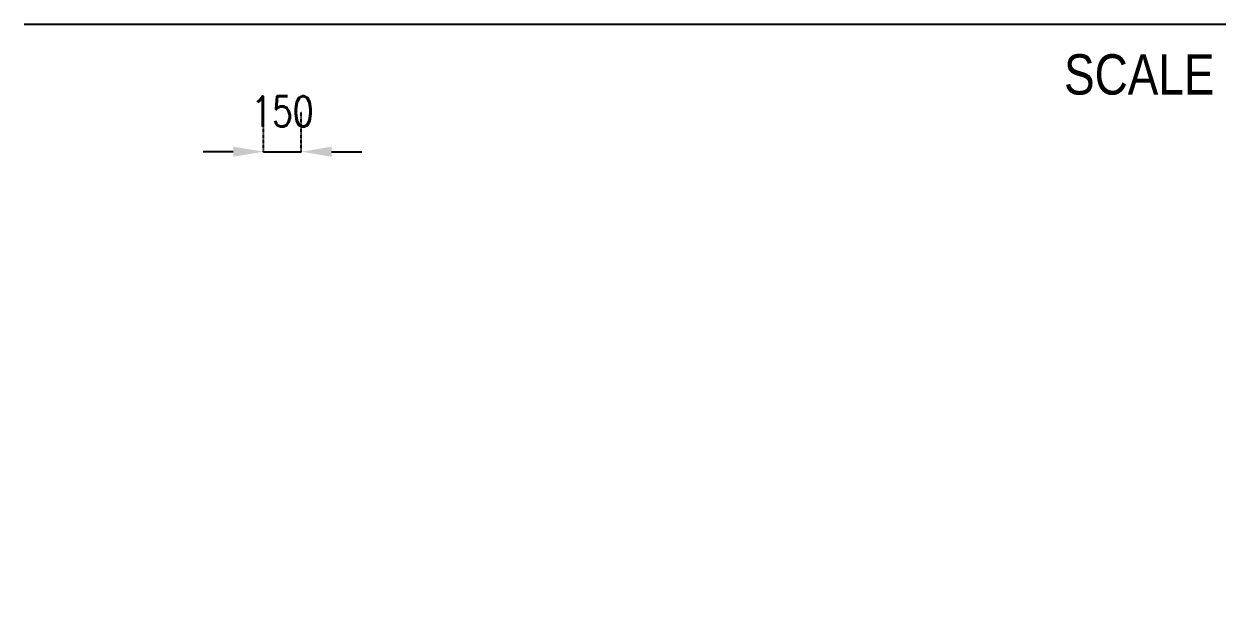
# Model space of a CAD drawing. Header units: millimetres. Extents: x -2196631 to 160, y -11674 to 51770.
# Drawn here: x -1093073 to -1088305, y 25880 to 28209 of the extents above; entities that cross this region are included whole.
import ezdxf
from ezdxf.enums import TextEntityAlignment as Align

# ---------------------------------------------------------------- set-up
doc = ezdxf.new("R2010")
doc.units = ezdxf.units.MM
doc.linetypes.add('DM1', pattern=[0.35, 0.05, -0.05, 0.2, -0.05])
doc.styles.add('E100', font='ROMTH.shx', dxfattribs={"width": 0.85})
doc.styles.add('E175', font='ROMTH.shx', dxfattribs={"width": 0.85, "height": 4})
doc.styles.add('Romens', font='romans.shx', dxfattribs={"width": 0.8})
doc.dimstyles.new('AA-50 mm', dxfattribs={"dimtxt": 120, "dimasz": 120, "dimexe": 160, "dimexo": 12, "dimgap": 100, "dimtad": 1, "dimdec": 0, "dimzin": 0, "dimdsep": 46, "dimtxsty": 'Romens', "dimcen": 0.3, "dimdle": 2, "dimclrd": 1, "dimclre": 1, "dimclrt": 3, "dimadec": 0, "dimazin": 0, "dimtfac": 1, "dimtdec": 0, "dimtix": 1, "dimtmove": 1, "dimatfit": 3, "dimfxl": 0, "dimtolj": 1, "dimtzin": 0, "dimarcsym": 0})

# ---------------------------------------------------------------- blocks, each defined once
blk = doc.blocks.new('28 Xref BA305')
blk.add_line((-1093072.65116, -4662.55958), (-1088304.7461, -4662.55958))
at = {"color": 6, "linetype": 'Continuous', "style": 'E100', "width": 0.85}
blk.add_text('SCALE', height=160, dxfattribs=at).set_placement((-1088947.03181, -4942.55958))
at = {"color": 10, "linetype": 'Continuous', "style": 'E175', "width": 0.85}
blk.add_attdef('POOL_SIDE_ELEVATION', (-1089924.93658, -4582.55958), '', height=320, dxfattribs=at)
at = {"color": 6, "linetype": 'Continuous', "style": 'E100', "width": 0.85}
blk.add_attdef('SCALE', text='', height=160, dxfattribs=at).set_placement((-1092437.31517, -4942.55958), align=Align.RIGHT)
blk = doc.blocks.new('*D591')
at = {"color": 1, "linetype": 'DM1', "lineweight": -2, "transparency": 16777216}
for p, q in [((-1092122.7, 27700.3), (-1092122.7, 27862.3)), ((-1091972.7, 27700.3), (-1091972.7, 27862.3))]:
    blk.add_line(p, q, dxfattribs=at)
at = {"color": 1, "lineweight": -2, "transparency": 16777216}
for p, q in [((-1092242.7, 27702.3), (-1092362.7, 27702.3)), ((-1092122.7, 27702.3), (-1091972.7, 27702.3)), ((-1091852.7, 27702.3), (-1091732.7, 27702.3))]:
    blk.add_line(p, q, dxfattribs=at)
at = {"color": 1, "transparency": 16777216}
for points in [[(-1092242.7, 27722.3), (-1092242.7, 27682.3), (-1092122.7, 27702.3)], [(-1091852.7, 27722.3), (-1091852.7, 27682.3), (-1091972.7, 27702.3)]]:
    blk.add_solid(points, dxfattribs=at)
at = {"layer": 'Defpoints', "color": 0, "transparency": 16777216}
for p in [(-1091972.7, 27702.3), (-1092122.7, 25879.5), (-1091972.7, 25879.5)]:
    blk.add_point(p, dxfattribs=at)
at = {"color": 3, "transparency": 16777216, "insert": (-1092047.7, 27862.3), "char_height": 120, "attachment_point": 5, "style": 'Romens'}
blk.add_mtext('\\A1;150', dxfattribs=at)

msp = doc.modelspace()

# ---------------------------------------------------------------- block references
msp.add_blockref('28 Xref BA305', (0, 32871.6594))

# ---------------------------------------------------------------- next in the draw order: dimensions: what is measured, and where the dimension line sits
dim = msp.add_linear_dim(base=(-1091972.7087, 27702.3142), p1=(-1092122.7087, 25879.5166), p2=(-1091972.7087, 25879.5166), dimstyle='AA-50 mm', override={"dimfxl": 2, "dimfxlon": 1, "dimarcsym": 1})
dim.commit()
dim.dimension.update_dxf_attribs({"geometry": '*D591', "text_midpoint": (-1092047.7087, 27862.3142)})

doc.saveas('drawing.dxf')
